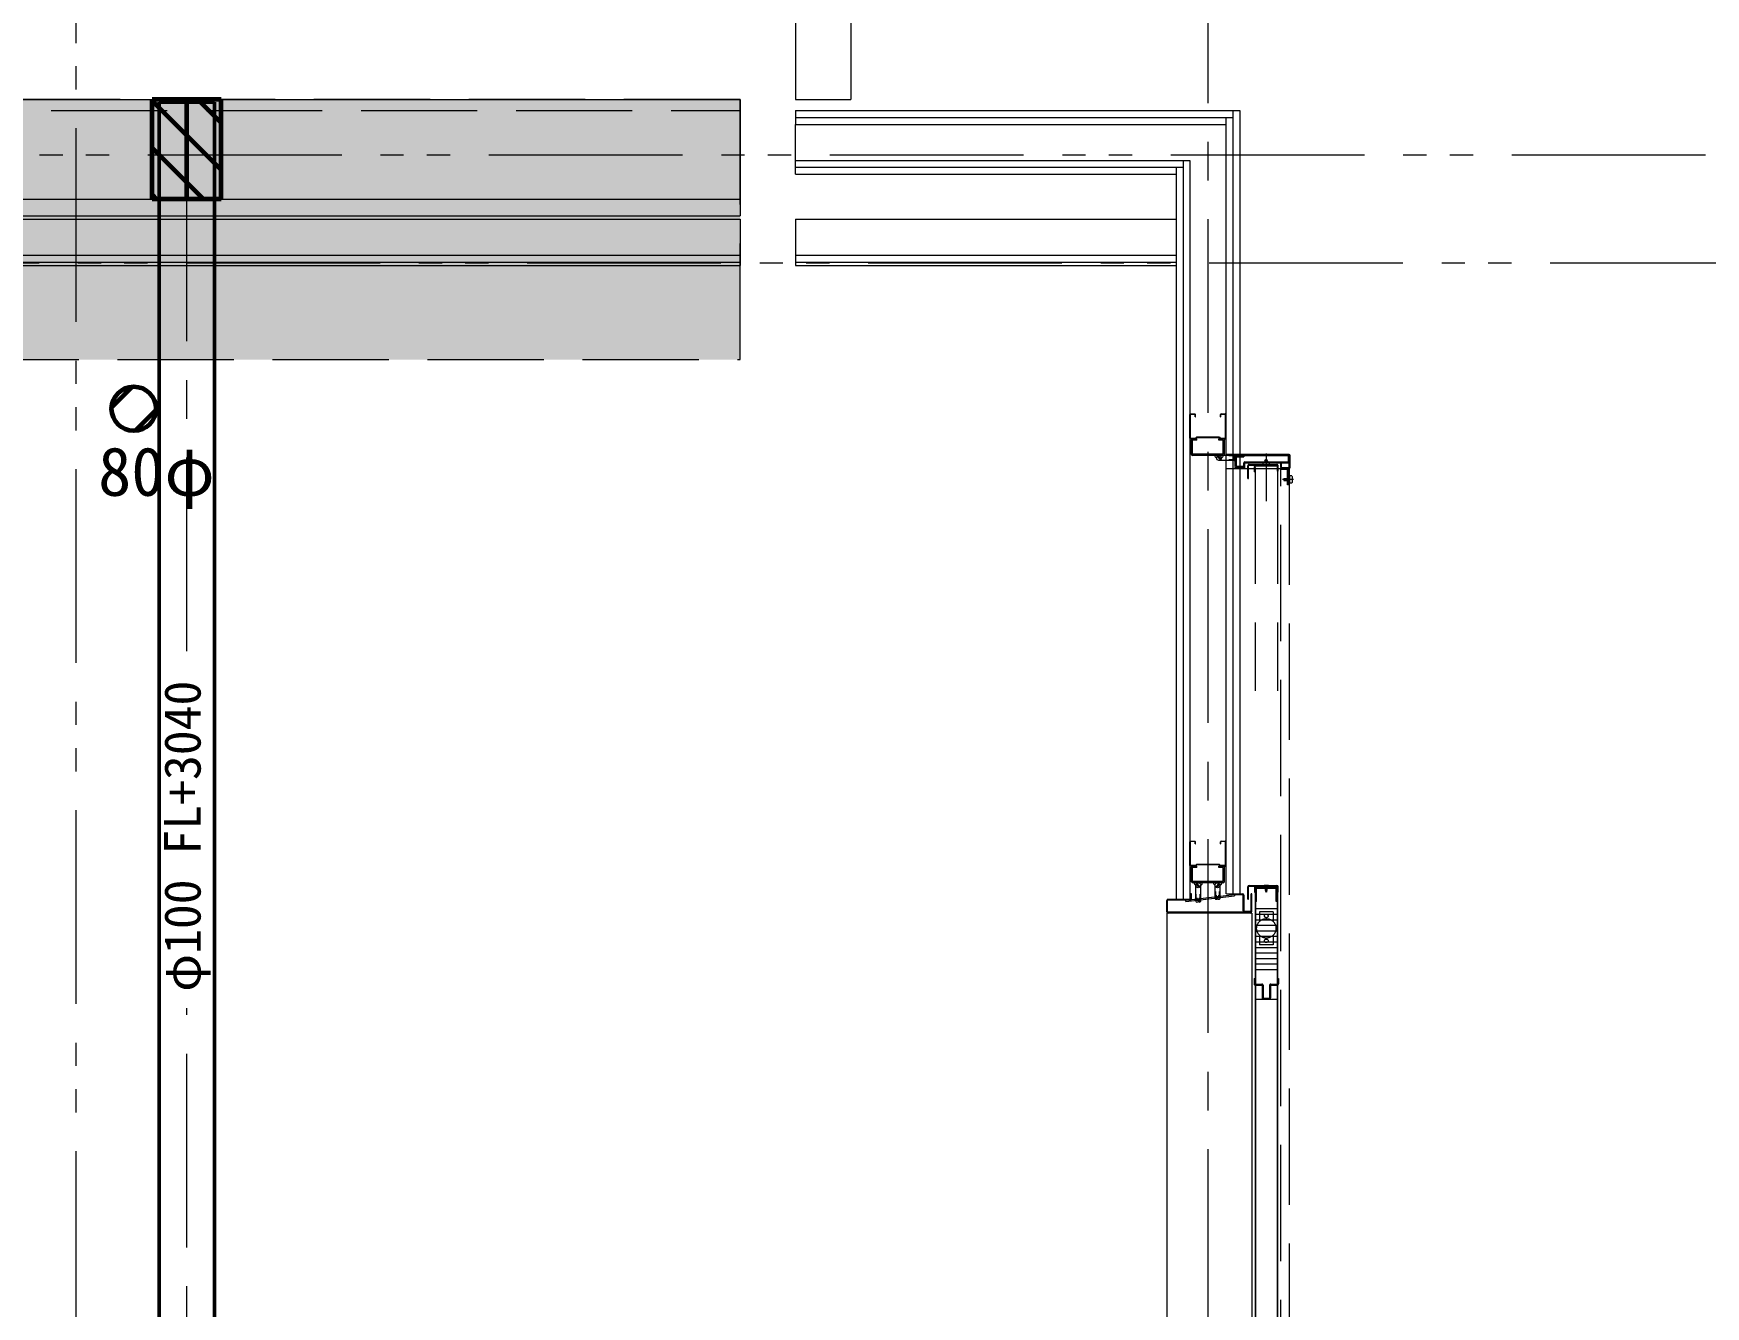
# Model space of a CAD drawing. Units: millimetres at full size. Extents: x -22551 to 92397, y -19340 to 14894.
# Drawn here: x 12285 to 15306, y 4934 to 7234 of the extents above; entities that cross this region are included whole.
import ezdxf
from ezdxf.enums import TextEntityAlignment as Align

# ---------------------------------------------------------------- set-up
doc = ezdxf.new("R2010")
doc.units = ezdxf.units.MM
doc.header["$LTSCALE"] = 70
for name, pattern in [('CHAIN1', [8, 5, -1, 1, -1]), ('DASHED3', [4, 3, -1]), ('DOUBLE_CHAIN1', [8.8, 5, -1, 0.6, -0.6, 0.6, -1])]:
    doc.linetypes.add(name, pattern=pattern)
for name, color, linetype, lineweight in [('1-2_階なし_梁', 9, 'DASHED3', 15), ('1-3_スリーブ', 1, 'Continuous', 60), ('2-0_通芯', 7, 'Continuous', 15), ('3-F_スリーブ', 1, 'Continuous', 60), ('7-F_ダクト－ＥＡ・丸ダクト：排気', 134, 'Continuous', 50)]:
    doc.layers.add(name, color=color, linetype=linetype, lineweight=lineweight)
doc.styles.add('ＭＳ ゴシック', font='')
doc.styles.get('ＭＳ ゴシック').set_extended_font_data('MS Gothic')

# ---------------------------------------------------------------- blocks, each defined once
blk = doc.blocks.new('グループ部品-125')
at = {"layer": '2-0_通芯', "linetype": 'DOUBLE_CHAIN1'}
for p, q in [((12361.61, 11374.3), (12361.61, -12639.85)), ((-21388.39, 7014.3), (23861.61, 7014.3)), ((-22551.09, 6819.3), (23861.61, 6819.3))]:
    blk.add_line(p, q, dxfattribs=at)
at = {"layer": '2-0_通芯'}
for p, q in [((13761.61, 8689.3), (13761.61, 7114.3)), ((10076.61, 7114.3), (13561.61, 7114.3)), ((13561.61, 7114.3), (13561.61, 6904.3)), ((13661.61, 7094.3), (13661.61, 7069.3)), ((13661.61, 7081.8), (14451.61, 7081.8)), ((13661.61, 7004.3), (13661.61, 7069.3)), ((13661.61, 7069.3), (14439.11, 7069.3)), ((14439.11, 7081.8), (14439.11, 5679.3)), ((14451.61, 7094.3), (14451.61, 5679.3)), ((13661.61, 6979.3), (13661.61, 7004.3)), ((13661.61, 6991.8), (14361.61, 6991.8)), ((13661.61, 6979.3), (14349.11, 6979.3)), ((14349.11, 6991.8), (14349.11, 5669.3)), ((14361.61, 7004.3), (14361.61, 5669.3)), ((11736.61, 6934.3), (13561.61, 6934.3)), ((11766.61, 6904.3), (13561.61, 6904.3)), ((13661.61, 6897.8), (14349.11, 6897.8)), ((11850.61, 6820.3), (13561.61, 6820.3)), ((11856.61, 6814.3), (13561.61, 6814.3)), ((13661.61, 6820.3), (14349.11, 6820.3)), ((14374.11, 6502.4), (14374.11, 6545)), ((14383.31, 6545.4), (14374.91, 6545.4)), ((14375.31, 6546.2), (14382.91, 6546.2)), ((14383.31, 6541.2), (14383.31, 6545.4)), ((14429.11, 6541.2), (14429.11, 6545)), ((14438.31, 6545.4), (14429.91, 6545.4)), ((14430.31, 6546.2), (14437.91, 6546.2)), ((14438.31, 6502), (14438.31, 6545.4)), ((14439.11, 6502.4), (14439.11, 6545)), ((14376.61, 6473.6), (14376.61, 6498.8)), ((14386.61, 6498.9), (14378.91, 6498.9)), ((14383.78, 6502), (14385.78, 6504)), ((14384.46, 6501.55), (14386.11, 6503.2)), ((14427.44, 6504), (14385.78, 6504)), ((14427.11, 6503.2), (14386.11, 6503.2)), ((14437.91, 6501.2), (14426.61, 6501.2)), ((14426.61, 6498.9), (14426.61, 6501.2)), ((14434.31, 6498.9), (14426.61, 6498.9)), ((14427.11, 6503.2), (14428.76, 6501.55)), ((14427.44, 6504), (14429.44, 6502)), ((14438.31, 6502), (14429.44, 6502)), ((14434.31, 6473.5), (14434.31, 6498.9)), ((14436.61, 6473.6), (14436.61, 6498.8)), ((14434.21, 6471.2), (14379.01, 6471.2)), ((14423.14, 6469.57), (14429.48, 6463.23)), ((14424.75, 6470.79), (14430.71, 6464.83)), ((14457.01, 6471.2), (14426.61, 6471.2)), ((14553.31, 6472.8), (14440.11, 6472.8)), ((14455.86, 6470.2), (14444.31, 6470.2)), ((14455.52, 6468.7), (14450.75, 6468.7)), ((14455.11, 6471.2), (14455.11, 6472.8)), ((14455.11, 6471.2), (14553.51, 6471.2)), ((14455.11, 6467.7), (14455.11, 6452.9)), ((14457.41, 6468.9), (14457.41, 6451.7)), ((14457.41, 6468.9), (14471.51, 6468.9)), ((14471.51, 6471.2), (14471.51, 6468.9)), ((14553.51, 6469.8), (14551.91, 6469.8)), ((14551.91, 6459.4), (14551.91, 6469.8)), ((14555.11, 6449.6), (14555.11, 6471)), ((14457.01, 6462.2), (14426.61, 6462.2)), ((14440.11, 6447.8), (14471.51, 6447.8)), ((14458.17, 6463.2), (14444.31, 6463.2)), ((14458.5, 6464.7), (14450.75, 6464.7)), ((14455.11, 6449.4), (14455.11, 6447.8)), ((14457.41, 6451.7), (14471.51, 6451.7)), ((14471.51, 6449.4), (14471.51, 6451.7)), ((14473.11, 6457.8), (14551.71, 6457.8)), ((14473.11, 6449.6), (14473.11, 6457.8)), ((14473.31, 6459.4), (14551.91, 6459.4)), ((14538.11, 6449.6), (14538.11, 6457.8)), ((14539.71, 6449.4), (14539.71, 6457.8)), ((14539.91, 6447.8), (14553.31, 6447.8)), ((14374.11, 5730.5), (14374.11, 5773.1)), ((14374.91, 5730.1), (14374.91, 5773.5)), ((14383.31, 5773.5), (14374.91, 5773.5)), ((14375.31, 5774.3), (14382.91, 5774.3)), ((14383.31, 5769.3), (14383.31, 5773.5)), ((14384.11, 5769.3), (14384.11, 5773.1)), ((14429.11, 5769.3), (14429.11, 5773.1)), ((14438.31, 5773.5), (14429.91, 5773.5)), ((14429.91, 5769.3), (14429.91, 5773.5)), ((14430.31, 5774.3), (14437.91, 5774.3)), ((14438.31, 5730.1), (14438.31, 5773.5)), ((14439.11, 5730.5), (14439.11, 5773.1)), ((14383.31, 5769.3), (14384.11, 5769.3)), ((14429.11, 5769.3), (14429.91, 5769.3)), ((14383.78, 5730.1), (14374.91, 5730.1)), ((14386.61, 5729.3), (14375.31, 5729.3)), ((14376.61, 5701.7), (14376.61, 5726.9)), ((14378.91, 5701.6), (14378.91, 5727)), ((14386.61, 5727), (14378.91, 5727)), ((14383.78, 5730.1), (14385.78, 5732.1)), ((14384.46, 5729.65), (14386.11, 5731.3)), ((14427.44, 5732.1), (14385.78, 5732.1)), ((14427.11, 5731.3), (14386.11, 5731.3)), ((14386.61, 5727), (14386.61, 5729.3)), ((14426.61, 5727), (14426.61, 5729.3)), ((14437.91, 5729.3), (14426.61, 5729.3)), ((14434.31, 5727), (14426.61, 5727)), ((14427.11, 5731.3), (14428.76, 5729.65)), ((14427.44, 5732.1), (14429.44, 5730.1)), ((14438.31, 5730.1), (14429.44, 5730.1)), ((14434.31, 5701.6), (14434.31, 5727)), ((14436.61, 5701.7), (14436.61, 5726.9)), ((14375.11, 5669.3), (14375.11, 5679.3)), ((14376.71, 5679.3), (14375.11, 5679.3)), ((14376.71, 5670.2), (14376.71, 5679.3)), ((14434.31, 5701.6), (14378.91, 5701.6)), ((14434.21, 5699.3), (14379.01, 5699.3)), ((14384.61, 5665.8), (14384.61, 5694.8)), ((14385.02, 5696.66), (14390.98, 5690.7)), ((14386.24, 5698.27), (14392.58, 5691.93)), ((14393.61, 5665.8), (14393.61, 5694.8)), ((14419.61, 5670.8), (14419.61, 5694.8)), ((14420.61, 5669.64), (14420.61, 5683.5)), ((14426.98, 5698.27), (14420.64, 5691.93)), ((14428.21, 5696.66), (14422.25, 5690.7)), ((14427.61, 5671.95), (14427.61, 5683.5)), ((14428.61, 5670.8), (14428.61, 5694.8)), ((14440.11, 5679.3), (14469.21, 5679.3)), ((14446.61, 5677.7), (14446.61, 5679.3)), ((14478.51, 5669.3), (14478.51, 5691.8)), ((14480.51, 5693.1), (14532.31, 5693.1)), ((14481.01, 5694.3), (14531.01, 5694.3)), ((14484.51, 5645.9), (14484.51, 5679.3)), ((14486.11, 5679.3), (14484.51, 5679.3)), ((14486.11, 5647), (14486.11, 5679.3)), ((14490.71, 5690.6), (14490.71, 5682.3)), ((14490.71, 5682.3), (14491.91, 5682.3)), ((14491.91, 5691.9), (14532.31, 5691.9)), ((14491.91, 5691.9), (14491.91, 5682.3)), ((14492.11, 5690.4), (14492.11, 4756.3)), ((14492.71, 5690.7), (14492.71, 4756)), ((14492.71, 5690.7), (14499.61, 5690.7)), ((14493.01, 5691.3), (14499.61, 5691.3)), ((14529.91, 5688.7), (14494.31, 5688.7)), ((14494.31, 5665.3), (14494.31, 5688.7)), ((14528.51, 5690.3), (14495.71, 5690.3)), ((14499.61, 5691.3), (14499.61, 5690.7)), ((14516.11, 5694.3), (14508.11, 5694.3)), ((14508.11, 5694), (14508.11, 5694.3)), ((14516.11, 5694), (14508.11, 5694)), ((14508.11, 5694), (14510.61, 5691.5)), ((14509.12, 5693.1), (14509.96, 5692.3)), ((14509.96, 5692.3), (14514.26, 5692.3)), ((14510.11, 5689.5), (14514.11, 5690.91)), ((14510.11, 5688.09), (14514.11, 5689.5)), ((14510.11, 5686.68), (14514.11, 5688.09)), ((14510.11, 5685.27), (14514.11, 5686.68)), ((14510.61, 5685.92), (14510.61, 5691.5)), ((14513.61, 5691.5), (14510.61, 5691.5)), ((14512.11, 5682.3), (14510.61, 5685.92)), ((14510.63, 5684.04), (14513.85, 5685.18)), ((14511.26, 5682.85), (14513.52, 5683.65)), ((14512.11, 5682.3), (14513.61, 5685.92)), ((14516.11, 5694), (14513.61, 5691.5)), ((14513.61, 5685.92), (14513.61, 5691.5)), ((14515.1, 5693.1), (14514.26, 5692.3)), ((14516.11, 5694), (14516.11, 5694.3)), ((14524.61, 5691.3), (14531.21, 5691.3)), ((14529.91, 5665.3), (14529.91, 5688.7)), ((14531.51, 5690.7), (14531.51, 4756)), ((14532.11, 5690.4), (14532.11, 4756.3)), ((14532.31, 5682.3), (14532.31, 5693.1)), ((14532.31, 5682.3), (14533.51, 5682.3)), ((14533.51, 5682.3), (14533.51, 5691.8)), ((14332.11, 5646.7), (14332.11, 5666.9)), ((14374.21, 5667.7), (14333.71, 5667.7)), ((14333.71, 5645.9), (14333.71, 5667.7)), ((14334.51, 5669.3), (14375.11, 5669.3)), ((14366.71, 5665.4), (14366.71, 5667.7)), ((14385.61, 5666.95), (14385.61, 5678.5)), ((14387.11, 5667.29), (14387.11, 5672.06)), ((14391.11, 5664.31), (14391.11, 5672.06)), ((14392.61, 5664.64), (14392.61, 5678.5)), ((14422.11, 5669.31), (14422.11, 5677.06)), ((14426.11, 5672.29), (14426.11, 5677.06)), ((14446.61, 5677.7), (14470.01, 5677.7)), ((14454.51, 5677.7), (14454.51, 5675.4)), ((14470.01, 5648.6), (14470.01, 5677.7)), ((14471.61, 5676.9), (14471.61, 5647.5)), ((14494.31, 5665.3), (14492.71, 5665.3)), ((14492.71, 5652.5), (14531.51, 5652.5)), ((14531.51, 5665.3), (14529.91, 5665.3)), ((14332.11, 5644.3), (14332.11, 3859.3)), ((14484.51, 5645.9), (14333.71, 5645.9)), ((14483.41, 5644.3), (14334.51, 5644.3)), ((14484.51, 5647.5), (14471.61, 5647.5)), ((14486.11, 5644.3), (14486.11, 3859.3)), ((14492.71, 5642.5), (14531.51, 5642.5)), ((14492.71, 5632.5), (14531.51, 5632.5)), ((14492.71, 5622.5), (14531.51, 5622.5)), ((14532.11, 5642.7), (14532.11, 5601.5)), ((14492.71, 5612.5), (14531.51, 5612.5)), ((14492.71, 5602.5), (14531.51, 5602.5)), ((14492.71, 5592.5), (14531.51, 5592.5)), ((14492.71, 5582.5), (14531.51, 5582.5)), ((14492.71, 5572.5), (14531.51, 5572.5)), ((14492.71, 5562.5), (14531.51, 5562.5)), ((14492.71, 5552.5), (14531.51, 5552.5)), ((14492.71, 5542.5), (14531.51, 5542.5)), ((14492.71, 5489.1), (14531.51, 5489.1))]:
    blk.add_line(p, q, dxfattribs=at)
at = {"layer": '2-0_通芯', "linetype": 'CHAIN1'}
blk.add_line((14406.61, 8017.87), (14406.61, 1857.77), dxfattribs=at)
at = {"layer": '2-0_通芯', "linetype": 'DASHED3'}
for p, q in [((10076.61, 7094.3), (13561.61, 7094.3)), ((14512.11, 6474.8), (14512.11, 6388.33)), ((14465.11, 6447.3), (14553.31, 6447.3)), ((14478.51, 6429.8), (14478.51, 6452.3)), ((14480.51, 6453.6), (14531.51, 6453.6)), ((14481.01, 6454.8), (14531.01, 6454.8)), ((14490.71, 6441.6), (14490.71, 6451.1)), ((14491.91, 6452.4), (14531.51, 6452.4)), ((14492.11, 6449.4), (14492.11, 6046.05)), ((14506.61, 6454.8), (14506.61, 6457.8)), ((14506.61, 6457.8), (14517.61, 6457.8)), ((14509.69, 6460.89), (14511.24, 6463.64)), ((14510.57, 6459.4), (14513.65, 6459.4)), ((14514.53, 6460.89), (14512.98, 6463.64)), ((14517.61, 6454.8), (14517.61, 6457.8)), ((14532.11, 6449.4), (14532.11, 6046.05)), ((14532.31, 6442.8), (14532.31, 6452.8)), ((14532.31, 6442.8), (14533.51, 6442.8)), ((14533.51, 6442.8), (14533.51, 6452.3)), ((14538.11, 3055.8), (14538.11, 6447.8)), ((14538.91, 6446.2), (14538.91, 6447.8)), ((14549.51, 6447.8), (14538.91, 6447.8)), ((14538.91, 6446.2), (14549.67, 6446.2)), ((14550.31, 6417.8), (14550.31, 6445.56)), ((14551.91, 6445.4), (14551.91, 6417.8)), ((14553.11, 6447.3), (14553.11, 3056.3)), ((14561.22, 6427.8), (14541.11, 6427.8)), ((14543.91, 6429.4), (14544.31, 6429.8)), ((14544.31, 6429.8), (14553.11, 6429.8)), ((14544.31, 6425.8), (14553.11, 6425.8)), ((14551.91, 6417.8), (14550.31, 6417.8)), ((14553.91, 6432.8), (14553.11, 6432.8)), ((14553.91, 6422.8), (14553.11, 6422.8)), ((14553.91, 6433.8), (14554.41, 6434.3)), ((14553.91, 6433.8), (14553.91, 6421.8)), ((14553.91, 6421.8), (14554.41, 6421.3)), ((14557.91, 6434.3), (14554.41, 6434.3)), ((14557.91, 6421.3), (14554.41, 6421.3)), ((14557.91, 6434.3), (14558.91, 6433.3)), ((14558.91, 6422.3), (14557.91, 6421.3)), ((14558.91, 6433.3), (14558.91, 6422.3)), ((14366.71, 5667.7), (14454.51, 5677.7)), ((14366.71, 5665.4), (14454.51, 5675.4)), ((14492.11, 5642.7), (14492.11, 5601.5)), ((14524.61, 5646.8), (14499.61, 5646.8)), ((14499.61, 5646.8), (14499.61, 5629.05)), ((14524.61, 5646.8), (14524.61, 5629.05)), ((14499.61, 5604.55), (14499.61, 5586.8)), ((14524.61, 5604.55), (14524.61, 5586.8)), ((14524.61, 5586.8), (14499.61, 5586.8)), ((14490.11, 5526.3), (14490.11, 5516.3)), ((14490.11, 5526.3), (14491.71, 5526.3)), ((14492.11, 5514.3), (14504.61, 5514.3)), ((14504.61, 5514.3), (14504.61, 5491.3)), ((14518.01, 5513.9), (14518.01, 5490.9)), ((14519.61, 5514.3), (14519.61, 5491.3)), ((14519.61, 5514.3), (14532.11, 5514.3)), ((14520.01, 5515.9), (14532.51, 5515.9)), ((14532.51, 5526.3), (14534.11, 5526.3)), ((14532.51, 5526.3), (14532.51, 5515.9)), ((14534.11, 5526.3), (14534.11, 5516.3)), ((14506.61, 5489.3), (14517.61, 5489.3))]:
    blk.add_line(p, q, dxfattribs=at)
at = {"layer": '2-0_通芯'}
for points in [[(13661.61, 8689.3), (13661.61, 7114.3), (13761.61, 7114.3)], [(13661.61, 7094.3), (14464.11, 7094.3), (14464.11, 5679.3)], [(13661.61, 7004.3), (14374.11, 7004.3), (14374.11, 5669.3)], [(11773.11, 6897.8), (13561.61, 6897.8), (13561.61, 6832.8)], [(13661.61, 6897.8), (13661.61, 6832.8), (14349.11, 6832.8)], [(11838.11, 6832.8), (13561.61, 6832.8), (13561.61, 6814.3)], [(13661.61, 6832.8), (13661.61, 6814.3), (14349.11, 6814.3)], [(14383.78, 6502), (14374.91, 6502), (14374.91, 6545.4)], [(14383.31, 6541.2), (14384.11, 6541.2), (14384.11, 6545)], [(14429.11, 6541.2), (14429.91, 6541.2), (14429.91, 6545.4)], [(14386.61, 6498.9), (14386.61, 6501.2), (14375.31, 6501.2)], [(14434.31, 6473.5), (14378.91, 6473.5), (14378.91, 6498.9)], [(14539.71, 6449.4), (14553.51, 6449.4), (14553.51, 6471.2)], [(14455.11, 6449.4), (14471.51, 6449.4), (14471.51, 6457.6)], [(14478.51, 5669.3), (14479.71, 5669.3), (14479.71, 5692.3)], [(14524.61, 5691.3), (14524.61, 5690.7), (14531.51, 5690.7)]]:
    blk.add_lwpolyline(points, dxfattribs=at)
at = {"layer": '2-0_通芯', "linetype": 'DASHED3'}
for points in [[(14478.51, 6429.8), (14479.71, 6429.8), (14479.71, 6452.8)], [(14490.71, 6441.6), (14491.91, 6441.6), (14491.91, 6452.4)], [(14543.91, 6429.4), (14543.91, 6426.2), (14544.31, 6425.8)], [(14491.71, 5526.3), (14491.71, 5515.9), (14504.21, 5515.9)], [(14506.21, 5513.9), (14506.21, 5490.9), (14518.01, 5490.9)]]:
    blk.add_lwpolyline(points, dxfattribs=at)
at = {"layer": '2-0_通芯'}
for centre in [(14426.61, 6466.7), (14389.11, 5694.8), (14424.11, 5694.8)]:
    blk.add_circle(centre, 4.5, dxfattribs=at)
at = {"layer": '2-0_通芯', "linetype": 'DASHED3'}
for centre, radius in [((14512.11, 5616.8), 17.5), ((14512.11, 5639.3), 3.25), ((14512.11, 5594.3), 3.25)]:
    blk.add_circle(centre, radius, dxfattribs=at)
at = {"layer": '2-0_通芯'}
for centre, radius, start, end in [((14375.31, 6545), 1.2, 90, 180), ((14382.91, 6545), 1.2, 0, 90), ((14430.31, 6545), 1.2, 90, 180), ((14437.91, 6545), 1.2, 0, 90), ((14375.31, 6502.4), 1.2, 180, 270), ((14379.01, 6498.8), 2.4, 90, 180), ((14383.61, 6502.4), 1.2, 270, 315), ((14429.61, 6502.4), 1.2, 225, 270), ((14434.21, 6498.8), 2.4, 0, 90), ((14437.91, 6502.4), 1.2, 270, 0), ((14379.01, 6473.6), 2.4, 180, 270), ((14423.15, 6470.63), 4.02, 171.82006, 255.0162), ((14430.07, 6470.63), 4.02, 284.9838, 8.17994), ((14434.21, 6473.6), 2.4, 270, 0), ((14455.11, 6471.2), 1, 90, 244.15807), ((14455.11, 6469.4), 1, 90, 244.15807), ((14455.11, 6467.6), 1, 90, 244.15807), ((14455.11, 6465.8), 1, 90, 244.15807), ((14455.11, 6464), 1, 90, 244.15807), ((14458.61, 6467.7), 3.5, 90, 180), ((14457.95, 6468.95), 2.44, 112.61986, 247.38014), ((14456.07, 6468.95), 2.44, 292.61986, 67.38014), ((14456.07, 6464.45), 2.44, 292.61986, 67.38014), ((14553.31, 6471), 1.8, 0, 90), ((14455.11, 6462.2), 1, 90, 270), ((14458.61, 6452.9), 3.5, 180, 270), ((14471.31, 6449.6), 1.8, 270, 0), ((14473.31, 6457.6), 1.8, 90, 180), ((14539.91, 6449.6), 1.8, 180, 270), ((14551.71, 6459.6), 1.8, 270, 0), ((14553.31, 6449.6), 1.8, 270, 0), ((14375.31, 5773.1), 1.2, 90, 180), ((14382.91, 5773.1), 1.2, 0, 90), ((14430.31, 5773.1), 1.2, 90, 180), ((14437.91, 5773.1), 1.2, 0, 90), ((14375.31, 5730.5), 1.2, 180, 270), ((14379.01, 5726.9), 2.4, 90, 180), ((14383.61, 5730.5), 1.2, 270, 315), ((14429.61, 5730.5), 1.2, 225, 270), ((14434.21, 5726.9), 2.4, 0, 90), ((14437.91, 5730.5), 1.2, 270, 0), ((14379.01, 5701.7), 2.4, 180, 270), ((14385.65, 5698.73), 4.02, 171.82006, 255.0162), ((14392.57, 5698.73), 4.02, 284.9838, 8.17994), ((14420.65, 5698.73), 4.02, 171.82006, 255.0162), ((14427.57, 5698.73), 4.02, 284.9838, 8.17994), ((14434.21, 5701.7), 2.4, 270, 0), ((14469.21, 5676.9), 2.4, 0, 90), ((14481.01, 5691.8), 2.5, 90, 180), ((14480.51, 5692.3), 0.8, 90, 180), ((14493.21, 5690.6), 2.5, 90, 180), ((14493.01, 5690.4), 0.9, 90, 180), ((14495.71, 5687.3), 3, 90, 180), ((14528.51, 5687.3), 3, 0, 90), ((14531.01, 5691.8), 2.5, 0, 90), ((14531.21, 5690.4), 0.9, 0, 90), ((14334.51, 5666.9), 2.4, 90, 180), ((14374.21, 5670.2), 2.5, 270, 0), ((14384.61, 5667.7), 1, 25.84193, 180), ((14386.86, 5664.86), 2.44, 22.61986, 157.38014), ((14386.86, 5666.74), 2.44, 202.61986, 337.38014), ((14386.41, 5667.7), 1, 25.84193, 180), ((14388.21, 5667.7), 1, 25.84193, 180), ((14390.01, 5667.7), 1, 25.84193, 180), ((14391.36, 5666.74), 2.44, 202.61986, 337.38014), ((14391.81, 5667.7), 1, 25.84193, 180), ((14393.61, 5667.7), 1, 0, 180), ((14419.61, 5672.7), 1, 0, 180), ((14421.86, 5671.74), 2.44, 202.61986, 337.38014), ((14421.41, 5672.7), 1, 0, 154.15807), ((14423.21, 5672.7), 1, 0, 154.15807), ((14425.01, 5672.7), 1, 0, 154.15807), ((14426.36, 5669.86), 2.44, 22.61986, 157.38014), ((14426.36, 5671.74), 2.44, 202.61986, 337.38014), ((14426.81, 5672.7), 1, 0, 154.15807), ((14428.61, 5672.7), 1, 0, 154.15807), ((14334.51, 5646.7), 2.4, 180, 270), ((14472.71, 5648.6), 2.7, 180, 270), ((14483.41, 5647), 2.7, 270, 0)]:
    blk.add_arc(centre, radius, start, end, dxfattribs=at)
at = {"layer": '2-0_通芯', "linetype": 'DASHED3'}
for centre, radius, start, end in [((14481.01, 6452.3), 2.5, 90, 180), ((14480.51, 6452.8), 0.8, 90, 180), ((14493.21, 6451.1), 2.5, 90, 180), ((14510.57, 6460.4), 1, 150.7361, 270), ((14512.11, 6463.15), 1, 29.2639, 150.7361), ((14513.65, 6460.4), 1, 270, 29.2639), ((14531.01, 6452.3), 2.5, 0, 90), ((14531.51, 6452.8), 0.8, 0, 90), ((14549.51, 6445.4), 2.4, 0, 90), ((14549.67, 6445.56), 0.64, 0, 90), ((14492.11, 5516.3), 2, 180, 270), ((14504.21, 5513.9), 2, 0, 90), ((14520.01, 5513.9), 2, 90, 180), ((14532.11, 5516.3), 2, 270, 0), ((14506.61, 5491.3), 2, 180, 270), ((14517.61, 5491.3), 2, 270, 0)]:
    blk.add_arc(centre, radius, start, end, dxfattribs=at)

msp = doc.modelspace()

# ---------------------------------------------------------------- linework, layer by layer
at = {"layer": '1-2_階なし_梁', "color": 7}
msp.add_lwpolyline([(-11363.39, 6644.3), (13561.61, 6644.3), (13561.61, 7114.3), (-11363.39, 7114.3)], close=True, dxfattribs=at)
msp.add_lwpolyline([(-11363.39, 6644.3), (13561.61, 6644.3), (13561.61, 7114.3), (-11363.39, 7114.3)], close=True, dxfattribs=at)
at = {"layer": '1-2_階なし_梁'}
for points in [[(-11363.39, 7114.3), (13561.61, 6644.3), (13561.61, 7114.3)], [(-11363.39, 7114.3), (-11363.39, 6644.3), (13561.61, 6644.3)]]:
    msp.add_solid(points, dxfattribs=at)
at = {"layer": '1-3_スリーブ'}
for p, q in [((12426.11, 6558.12), (12463.53, 6595.53)), ((12468.54, 6515.69), (12505.95, 6553.11))]:
    msp.add_line(p, q, dxfattribs=at)
msp.add_circle((12466.03, 6555.61), 40, dxfattribs=at)
at = {"layer": '3-F_スリーブ'}
for p, q in [((12499.11, 6934.3), (12499.11, 7114.3)), ((12624.11, 7114.3), (12499.11, 7114.3)), ((12624.11, 6987.02), (12499.11, 7112.02)), ((12624.11, 7071.87), (12581.68, 7114.3)), ((12624.11, 6934.3), (12624.11, 7114.3)), ((12499.11, 7027.17), (12591.98, 6934.3)), ((12499.11, 6942.31), (12507.13, 6934.3)), ((12624.11, 6934.3), (12499.11, 6934.3))]:
    msp.add_line(p, q, dxfattribs=at)
at = {"layer": '3-F_スリーブ', "linetype": 'CHAIN1'}
msp.add_line((12561.61, 6934.3), (12561.61, 7114.3), dxfattribs=at)
at = {"layer": '7-F_ダクト－ＥＡ・丸ダクト：排気'}
for p, q in [((12611.61, 7109.3), (12511.61, 7109.3)), ((12511.61, 7109.3), (12511.61, 4480.4))]:
    msp.add_line(p, q, dxfattribs=at)
at = {"layer": '7-F_ダクト－ＥＡ・丸ダクト：排気', "color": 7, "linetype": 'CHAIN1', "lineweight": 15}
for p, q in [((12561.61, 6117.35), (12561.61, 7109.3)), ((12561.61, 4480.4), (12561.61, 5472.35))]:
    msp.add_line(p, q, dxfattribs=at)
at = {"layer": '7-F_ダクト－ＥＡ・丸ダクト：排気'}
msp.add_lwpolyline([(12611.61, 7109.3), (12611.61, 4480.4), (12511.61, 4480.4)], dxfattribs=at)

# ---------------------------------------------------------------- block references
at = {"layer": '2-0_通芯'}
msp.add_blockref('グループ部品-125', (0, 0), dxfattribs=at)

# ---------------------------------------------------------------- texts
at = {"layer": '1-3_スリーブ', "style": 'ＭＳ ゴシック'}
msp.add_text('80φ', height=87.98, dxfattribs=at).set_placement((12401.67, 6371.84), align=Align.BOTTOM_LEFT)
at = {"layer": '7-F_ダクト－ＥＡ・丸ダクト：排気', "color": 1, "style": 'ＭＳ ゴシック'}
msp.add_text('φ100 FL+3040', height=65.98, rotation=90, dxfattribs=at).set_placement((12606.61, 5502.35), align=Align.BOTTOM_LEFT)

doc.saveas('drawing.dxf')
